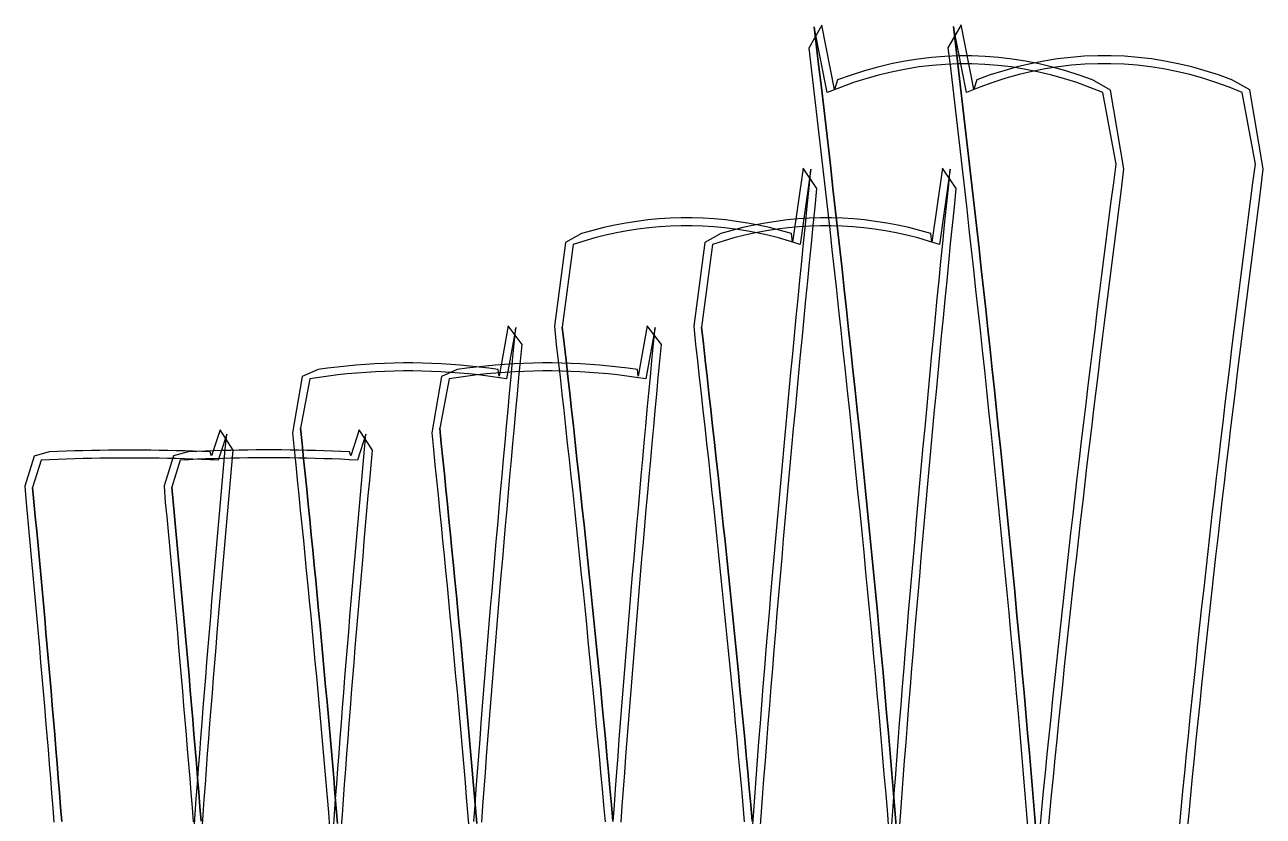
# Model space of a CAD drawing. Header units: millimetres. Extents: x -38 to 1528, y 40 to 2246.
# Drawn here: x -38 to 1528, y 1246 to 2246 of the extents above; entities that cross this region are included whole.
import ezdxf

# ---------------------------------------------------------------- set-up
doc = ezdxf.new("R2010")
doc.units = ezdxf.units.MM
for name, color, linetype in [('1_BOUNDARY', 7, 'Continuous'), ('2_SEW', 3, 'Continuous'), ('3_SEAM_EDGE', 5, 'Continuous')]:
    doc.layers.add(name, color=color, linetype=linetype)

msp = doc.modelspace()

# ---------------------------------------------------------------- linework, layer by layer
at = {"layer": '1_BOUNDARY'}
for points in [[(1255.733, 1225.912), (1257.943, 1249.125), (1260.187, 1272.339), (1262.463, 1295.554), (1264.77, 1318.768), (1267.109, 1341.983), (1269.478, 1365.199), (1271.875, 1388.415), (1274.302, 1411.631), (1276.756, 1434.846), (1279.237, 1458.063), (1281.744, 1481.28), (1284.277, 1504.497), (1286.835, 1527.714), (1289.419, 1550.932), (1292.026, 1574.15), (1294.658, 1597.368), (1297.313, 1620.585), (1299.991, 1643.804), (1302.691, 1667.022), (1305.413, 1690.241), (1308.157, 1713.46), (1310.922, 1736.679), (1313.709, 1759.898), (1316.517, 1783.117), (1319.345, 1806.336), (1322.192, 1829.556), (1325.06, 1852.775), (1327.947, 1875.995), (1330.854, 1899.215), (1333.779, 1922.435), (1336.724, 1945.655), (1339.686, 1968.876), (1342.667, 1992.095), (1345.666, 2015.316), (1348.682, 2038.536), (1351.74, 2064.172), (1334.738, 2163.625), (1312.154, 2176.544), (1295.23, 2182.603), (1278.295, 2187.993), (1261.348, 2192.714), (1244.391, 2196.761), (1227.423, 2200.136), (1210.449, 2202.837), (1193.469, 2204.864), (1176.483, 2206.215), (1159.495, 2206.891), (1142.505, 2206.891), (1125.517, 2206.215), (1108.531, 2204.864), (1091.551, 2202.837), (1074.577, 2200.136), (1057.609, 2196.761), (1040.652, 2192.714), (1023.705, 2187.993), (1006.77, 2182.603), (989.846, 2176.544), (985.962, 2164.572), (969.931, 2245.895), (953.304, 2216.909), (956.32, 2191.403), (959.319, 2165.896), (962.3, 2140.39), (965.262, 2114.884), (968.208, 2089.378), (971.133, 2063.871), (974.04, 2038.365), (976.927, 2012.86), (979.795, 1987.355), (982.642, 1961.848), (985.47, 1936.343), (988.279, 1910.838), (991.066, 1885.333), (993.831, 1859.827), (996.575, 1834.322), (999.298, 1808.818), (1001.998, 1783.313), (1004.676, 1757.808), (1007.331, 1732.304), (1009.963, 1706.8), (1012.57, 1681.297), (1015.154, 1655.792), (1017.712, 1630.289), (1020.246, 1604.785), (1022.753, 1579.283), (1025.234, 1553.78), (1027.688, 1528.276), (1030.115, 1502.774), (1032.513, 1477.272), (1034.882, 1451.771), (1037.221, 1426.269), (1039.529, 1400.768), (1041.805, 1375.267), (1044.049, 1349.767), (1046.26, 1324.266), (1048.436, 1298.767), (1050.574, 1273.268), (1052.677, 1247.77), (1054.74, 1222.271)], [(1431.733, 1225.912), (1433.943, 1249.125), (1436.187, 1272.339), (1438.463, 1295.554), (1440.77, 1318.768), (1443.109, 1341.983), (1445.478, 1365.199), (1447.875, 1388.415), (1450.302, 1411.631), (1452.756, 1434.846), (1455.237, 1458.063), (1457.744, 1481.28), (1460.277, 1504.497), (1462.835, 1527.714), (1465.419, 1550.932), (1468.026, 1574.15), (1470.658, 1597.368), (1473.313, 1620.585), (1475.991, 1643.804), (1478.691, 1667.022), (1481.413, 1690.241), (1484.157, 1713.46), (1486.922, 1736.679), (1489.709, 1759.898), (1492.517, 1783.117), (1495.345, 1806.336), (1498.192, 1829.556), (1501.06, 1852.775), (1503.947, 1875.995), (1506.854, 1899.215), (1509.779, 1922.435), (1512.724, 1945.655), (1515.686, 1968.876), (1518.667, 1992.095), (1521.666, 2015.316), (1524.682, 2038.536), (1527.74, 2064.169), (1510.74, 2163.849), (1488.154, 2176.774), (1471.23, 2182.833), (1454.295, 2188.223), (1437.348, 2192.944), (1420.391, 2196.991), (1403.423, 2200.366), (1386.449, 2203.067), (1369.469, 2205.094), (1352.483, 2206.445), (1335.495, 2207.121), (1318.505, 2207.121), (1301.517, 2206.445), (1284.531, 2205.094), (1267.551, 2203.067), (1250.577, 2200.366), (1233.609, 2196.991), (1216.652, 2192.944), (1199.705, 2188.223), (1182.77, 2182.833), (1165.846, 2176.774), (1161.967, 2164.792), (1145.933, 2246.346), (1129.304, 2217.363), (1132.32, 2191.851), (1135.319, 2166.339), (1138.3, 2140.827), (1141.262, 2115.315), (1144.208, 2089.803), (1147.133, 2064.291), (1150.04, 2038.779), (1152.927, 2013.267), (1155.795, 1987.756), (1158.642, 1962.245), (1161.47, 1936.733), (1164.279, 1911.222), (1167.066, 1885.711), (1169.831, 1860.2), (1172.575, 1834.69), (1175.298, 1809.179), (1177.998, 1783.669), (1180.676, 1758.158), (1183.331, 1732.648), (1185.963, 1707.138), (1188.57, 1681.629), (1191.154, 1656.119), (1193.712, 1630.609), (1196.246, 1605.1), (1198.753, 1579.591), (1201.234, 1554.082), (1203.688, 1528.574), (1206.115, 1503.065), (1208.513, 1477.558), (1210.882, 1452.05), (1213.221, 1426.543), (1215.529, 1401.036), (1217.805, 1375.529), (1220.049, 1350.023), (1222.26, 1324.517), (1224.436, 1299.012), (1226.574, 1273.507), (1228.677, 1248.003), (1230.74, 1222.498)], [(891.633, 1222.292), (893.318, 1245.628), (895.031, 1268.964), (896.772, 1292.301), (898.54, 1315.638), (900.335, 1338.975), (902.155, 1362.313), (904, 1385.651), (905.869, 1408.989), (907.761, 1432.328), (909.676, 1455.666), (911.613, 1479.005), (913.573, 1502.345), (915.553, 1525.684), (917.554, 1549.023), (919.575, 1572.364), (921.617, 1595.704), (923.677, 1619.044), (925.757, 1642.384), (927.855, 1665.725), (929.972, 1689.066), (932.107, 1712.406), (934.259, 1735.747), (936.43, 1759.089), (938.616, 1782.43), (940.82, 1805.77), (943.041, 1829.112), (945.278, 1852.454), (947.53, 1875.795), (949.799, 1899.137), (952.083, 1922.479), (954.383, 1945.82), (956.698, 1969.163), (959.027, 1992.505), (961.373, 2015.847), (963.731, 2039.19), (946.278, 2065.103), (932.916, 1971.45), (931.683, 1982.438), (917.737, 1986.379), (903.785, 1989.883), (889.828, 1992.95), (875.864, 1995.581), (861.895, 1997.774), (847.922, 1999.528), (833.947, 2000.844), (819.97, 2001.723), (805.99, 2002.162), (792.01, 2002.162), (778.03, 2001.723), (764.053, 2000.844), (750.078, 1999.528), (736.105, 1997.774), (722.136, 1995.581), (708.172, 1992.95), (694.215, 1989.883), (680.263, 1986.379), (666.317, 1982.438), (645.811, 1971.003), (631.884, 1865.042), (634.282, 1842.191), (636.64, 1821.372), (638.985, 1800.555), (641.315, 1779.739), (643.629, 1758.921), (645.929, 1738.104), (648.213, 1717.287), (650.481, 1696.471), (652.734, 1675.654), (654.971, 1654.836), (657.191, 1634.02), (659.395, 1613.204), (661.581, 1592.388), (663.751, 1571.571), (665.904, 1550.756), (668.039, 1529.94), (670.155, 1509.124), (672.253, 1488.308), (674.333, 1467.493), (676.393, 1446.679), (678.434, 1425.863), (680.455, 1405.048), (682.456, 1384.234), (684.436, 1363.42), (686.396, 1342.605), (688.333, 1321.792), (690.248, 1300.978), (692.14, 1280.165), (694.009, 1259.352), (695.853, 1238.539)], [(1067.633, 1222.292), (1069.318, 1245.628), (1071.031, 1268.964), (1072.772, 1292.301), (1074.54, 1315.638), (1076.335, 1338.975), (1078.155, 1362.313), (1080, 1385.651), (1081.869, 1408.989), (1083.761, 1432.328), (1085.676, 1455.666), (1087.613, 1479.005), (1089.573, 1502.345), (1091.553, 1525.684), (1093.554, 1549.023), (1095.575, 1572.364), (1097.617, 1595.704), (1099.677, 1619.044), (1101.757, 1642.384), (1103.855, 1665.725), (1105.972, 1689.066), (1108.107, 1712.406), (1110.259, 1735.747), (1112.43, 1759.089), (1114.616, 1782.43), (1116.82, 1805.77), (1119.041, 1829.112), (1121.278, 1852.454), (1123.53, 1875.795), (1125.799, 1899.137), (1128.083, 1922.479), (1130.383, 1945.82), (1132.698, 1969.163), (1135.027, 1992.505), (1137.373, 2015.847), (1139.731, 2039.19), (1122.278, 2065.103), (1108.916, 1971.45), (1107.683, 1982.438), (1093.737, 1986.379), (1079.785, 1989.883), (1065.828, 1992.95), (1051.864, 1995.581), (1037.895, 1997.774), (1023.922, 1999.528), (1009.947, 2000.844), (995.97, 2001.723), (981.99, 2002.162), (968.01, 2002.162), (954.03, 2001.723), (940.053, 2000.844), (926.078, 1999.528), (912.105, 1997.774), (898.136, 1995.581), (884.172, 1992.95), (870.215, 1989.883), (856.263, 1986.379), (842.317, 1982.438), (821.811, 1971.003), (807.884, 1865.042), (810.282, 1842.191), (812.64, 1821.372), (814.985, 1800.555), (817.315, 1779.739), (819.629, 1758.921), (821.929, 1738.104), (824.213, 1717.287), (826.481, 1696.471), (828.734, 1675.654), (830.971, 1654.836), (833.191, 1634.02), (835.395, 1613.204), (837.581, 1592.388), (839.751, 1571.571), (841.904, 1550.756), (844.039, 1529.94), (846.155, 1509.124), (848.253, 1488.308), (850.333, 1467.493), (852.393, 1446.679), (854.434, 1425.863), (856.455, 1405.048), (858.456, 1384.234), (860.436, 1363.42), (862.396, 1342.605), (864.333, 1321.792), (866.248, 1300.978), (868.14, 1280.165), (870.009, 1259.352), (871.853, 1238.539)], [(540.095, 1237.988), (541.602, 1258.809), (543.129, 1279.631), (544.679, 1300.453), (546.248, 1321.275), (547.839, 1342.098), (549.449, 1362.92), (551.078, 1383.744), (552.725, 1404.567), (554.392, 1425.39), (556.076, 1446.214), (557.777, 1467.038), (559.496, 1487.862), (561.231, 1508.686), (562.983, 1529.51), (564.75, 1550.335), (566.533, 1571.159), (568.332, 1591.984), (570.146, 1612.809), (571.974, 1633.634), (573.818, 1654.459), (575.676, 1675.284), (577.549, 1696.109), (579.435, 1716.935), (581.334, 1737.76), (583.248, 1758.586), (585.174, 1779.412), (587.115, 1800.237), (589.067, 1821.063), (591.033, 1841.889), (573.295, 1865.833), (561.858, 1801.986), (560.863, 1810.226), (548.88, 1811.911), (536.897, 1813.408), (524.912, 1814.719), (512.927, 1815.842), (500.941, 1816.778), (488.955, 1817.527), (476.969, 1818.089), (464.981, 1818.464), (452.994, 1818.651), (441.006, 1818.651), (429.019, 1818.464), (417.031, 1818.089), (405.045, 1817.527), (393.059, 1816.778), (381.073, 1815.842), (369.088, 1814.719), (357.103, 1813.408), (345.12, 1811.911), (333.137, 1810.226), (313.286, 1801.644), (301.005, 1730.35), (302.975, 1709.086), (304.941, 1689.962), (306.893, 1670.838), (308.834, 1651.714), (310.76, 1632.591), (312.673, 1613.467), (314.573, 1594.344), (316.459, 1575.22), (318.331, 1556.097), (320.19, 1536.974), (322.033, 1517.851), (323.861, 1498.729), (325.675, 1479.606), (327.474, 1460.484), (329.257, 1441.361), (331.024, 1422.239), (332.775, 1403.116), (334.511, 1383.995), (336.229, 1364.872), (337.93, 1345.751), (339.614, 1326.629), (341.28, 1307.509), (342.927, 1288.388), (344.557, 1269.267), (346.167, 1250.147), (347.757, 1231.027)], [(716.095, 1237.988), (717.602, 1258.809), (719.129, 1279.631), (720.679, 1300.453), (722.248, 1321.275), (723.839, 1342.098), (725.449, 1362.92), (727.078, 1383.744), (728.725, 1404.567), (730.392, 1425.39), (732.076, 1446.214), (733.777, 1467.038), (735.496, 1487.862), (737.231, 1508.686), (738.983, 1529.51), (740.75, 1550.335), (742.533, 1571.159), (744.332, 1591.984), (746.146, 1612.809), (747.974, 1633.634), (749.818, 1654.459), (751.676, 1675.284), (753.549, 1696.109), (755.435, 1716.935), (757.334, 1737.76), (759.248, 1758.586), (761.174, 1779.412), (763.115, 1800.237), (765.067, 1821.063), (767.033, 1841.889), (749.295, 1865.833), (737.858, 1801.986), (736.863, 1810.226), (724.88, 1811.911), (712.897, 1813.408), (700.912, 1814.719), (688.927, 1815.842), (676.941, 1816.778), (664.955, 1817.527), (652.969, 1818.089), (640.981, 1818.464), (628.994, 1818.651), (617.006, 1818.651), (605.019, 1818.464), (593.031, 1818.089), (581.045, 1817.527), (569.059, 1816.778), (557.073, 1815.842), (545.088, 1814.719), (533.103, 1813.408), (521.12, 1811.911), (509.137, 1810.226), (489.286, 1801.644), (477.005, 1730.35), (478.975, 1709.086), (480.941, 1689.962), (482.893, 1670.838), (484.834, 1651.714), (486.76, 1632.591), (488.673, 1613.467), (490.573, 1594.344), (492.459, 1575.22), (494.331, 1556.097), (496.19, 1536.974), (498.033, 1517.851), (499.861, 1498.729), (501.675, 1479.606), (503.474, 1460.484), (505.257, 1441.361), (507.024, 1422.239), (508.775, 1403.116), (510.511, 1383.995), (512.229, 1364.872), (513.93, 1345.751), (515.614, 1326.629), (517.28, 1307.509), (518.927, 1288.388), (520.557, 1269.267), (522.167, 1250.147), (523.757, 1231.027)], [(186.484, 1228.195), (187.873, 1247.409), (189.279, 1266.624), (190.703, 1285.84), (192.146, 1305.055), (193.604, 1324.272), (195.079, 1343.488), (196.572, 1362.705), (198.08, 1381.921), (199.603, 1401.138), (201.142, 1420.355), (202.695, 1439.571), (204.264, 1458.789), (205.846, 1478.007), (207.442, 1497.224), (209.053, 1516.441), (210.677, 1535.659), (212.315, 1554.878), (213.965, 1574.095), (215.628, 1593.314), (217.304, 1612.532), (218.992, 1631.75), (220.693, 1650.968), (222.406, 1670.187), (224.131, 1689.406), (225.867, 1708.624), (209.236, 1734.146), (198.622, 1701.078), (196.795, 1706.122), (186.08, 1706.599), (175.365, 1707.024), (164.649, 1707.395), (153.934, 1707.713), (143.219, 1707.979), (132.503, 1708.19), (121.789, 1708.35), (111.073, 1708.456), (100.358, 1708.509), (89.642, 1708.509), (78.927, 1708.456), (68.211, 1708.35), (57.497, 1708.19), (46.781, 1707.979), (36.066, 1707.713), (25.351, 1707.395), (14.635, 1707.024), (3.92, 1706.599), (-6.795, 1706.122), (-25.519, 1700.827), (-37.517, 1662.965), (-35.863, 1641.98), (-34.127, 1623.616), (-32.402, 1605.251), (-30.689, 1586.888), (-28.989, 1568.523), (-27.3, 1550.159), (-25.625, 1531.795), (-23.962, 1513.43), (-22.311, 1495.066), (-20.674, 1476.703), (-19.049, 1458.34), (-17.439, 1439.976), (-15.843, 1421.613), (-14.26, 1403.249), (-12.692, 1384.886), (-11.139, 1366.524), (-9.6, 1348.161), (-8.077, 1329.798), (-6.569, 1311.436), (-5.077, 1293.074), (-3.601, 1274.712), (-2.143, 1256.351), (-0.701, 1237.989)], [(362.484, 1228.195), (363.873, 1247.409), (365.279, 1266.624), (366.703, 1285.84), (368.146, 1305.055), (369.604, 1324.272), (371.079, 1343.488), (372.572, 1362.705), (374.08, 1381.921), (375.603, 1401.138), (377.142, 1420.355), (378.695, 1439.571), (380.264, 1458.789), (381.846, 1478.007), (383.442, 1497.224), (385.053, 1516.441), (386.677, 1535.659), (388.315, 1554.878), (389.965, 1574.095), (391.628, 1593.314), (393.304, 1612.532), (394.992, 1631.75), (396.693, 1650.968), (398.406, 1670.187), (400.131, 1689.406), (401.867, 1708.624), (385.277, 1734.209), (374.64, 1701.335), (372.795, 1706.352), (362.08, 1706.829), (351.365, 1707.254), (340.649, 1707.625), (329.934, 1707.943), (319.219, 1708.209), (308.503, 1708.42), (297.789, 1708.58), (287.073, 1708.686), (276.358, 1708.739), (265.642, 1708.739), (254.927, 1708.686), (244.211, 1708.58), (233.497, 1708.42), (222.781, 1708.209), (212.066, 1707.943), (201.351, 1707.625), (190.635, 1707.254), (179.92, 1706.829), (169.205, 1706.352), (150.496, 1701.082), (138.484, 1663.432), (140.137, 1642.435), (141.873, 1624.065), (143.597, 1605.694), (145.311, 1587.324), (147.011, 1568.955), (148.7, 1550.584), (150.375, 1532.214), (152.038, 1513.845), (153.689, 1495.475), (155.326, 1477.105), (156.951, 1458.736), (158.561, 1440.366), (160.157, 1421.997), (161.74, 1403.629), (163.308, 1385.259), (164.861, 1366.89), (166.4, 1348.522), (167.923, 1330.154), (169.431, 1311.785), (170.923, 1293.418), (172.399, 1275.05), (173.857, 1256.683), (175.299, 1238.315)]]:
    msp.add_lwpolyline(points, dxfattribs=at)
at = {"layer": '2_SEW'}
for points in [[(1245.777, 1230.5953), (1247.989, 1253.9093), (1250.234, 1277.2244), (1252.511, 1300.5394), (1254.82, 1323.8544), (1257.16, 1347.1694), (1259.53, 1370.4846), (1261.929, 1393.7996), (1264.357, 1417.1147), (1266.812, 1440.4287), (1269.294, 1463.7437), (1271.802, 1487.0587), (1274.337, 1510.3737), (1276.896, 1533.6887), (1279.481, 1557.0037), (1282.089, 1580.3188), (1284.722, 1603.6339), (1287.378, 1626.9479), (1290.057, 1650.2629), (1292.758, 1673.5779), (1295.482, 1696.893), (1298.227, 1720.208), (1300.993, 1743.5231), (1303.781, 1766.8381), (1306.59, 1790.1531), (1309.419, 1813.4671), (1312.267, 1836.7821), (1315.136, 1860.0972), (1318.024, 1883.4122), (1320.932, 1906.7273), (1323.858, 1930.0423), (1326.804, 1953.3573), (1329.767, 1976.6723), (1332.749, 1999.9863), (1335.749, 2023.3014), (1338.766, 2046.6164), (1341.802, 2069.9315), (1325.21, 2160.589), (1308.619, 2167.19), (1292.027, 2173.13), (1275.436, 2178.411), (1258.844, 2183.032), (1242.253, 2186.992), (1225.661, 2190.293), (1209.07, 2192.933), (1192.479, 2194.913), (1175.887, 2196.233), (1159.296, 2196.893), (1142.704, 2196.893), (1126.113, 2196.233), (1109.521, 2194.913), (1092.93, 2192.933), (1076.339, 2190.293), (1059.747, 2186.992), (1043.156, 2183.032), (1026.564, 2178.411), (1009.973, 2173.13), (993.381, 2167.19), (976.79, 2160.589), (960.198, 2243.6), (963.234, 2218.087), (966.251, 2192.574), (969.251, 2167.06), (972.233, 2141.547), (975.196, 2116.034), (978.142, 2090.521), (981.068, 2065.007), (983.976, 2039.494), (986.864, 2013.981), (989.733, 1988.468), (992.581, 1962.954), (995.41, 1937.441), (998.219, 1911.928), (1001.007, 1886.415), (1003.773, 1860.901), (1006.518, 1835.388), (1009.242, 1809.875), (1011.943, 1784.362), (1014.622, 1758.848), (1017.278, 1733.335), (1019.911, 1707.822), (1022.519, 1682.309), (1025.104, 1656.795), (1027.663, 1631.282), (1030.198, 1605.769), (1032.706, 1580.256), (1035.188, 1554.743), (1037.643, 1529.229), (1040.071, 1503.716), (1042.47, 1478.203), (1044.84, 1452.69), (1047.18, 1427.176), (1049.489, 1401.663), (1051.766, 1376.15), (1054.011, 1350.637), (1056.223, 1325.123), (1058.4, 1299.61), (1060.54, 1274.097), (1062.644, 1248.584), (1064.708, 1223.07)], [(1421.777, 1230.5953), (1423.989, 1253.9093), (1426.234, 1277.2244), (1428.511, 1300.5394), (1430.82, 1323.8544), (1433.16, 1347.1694), (1435.53, 1370.4846), (1437.929, 1393.7996), (1440.357, 1417.1147), (1442.812, 1440.4287), (1445.294, 1463.7437), (1447.802, 1487.0587), (1450.337, 1510.3737), (1452.896, 1533.6887), (1455.481, 1557.0037), (1458.089, 1580.3188), (1460.722, 1603.6339), (1463.378, 1626.9479), (1466.057, 1650.2629), (1468.758, 1673.5779), (1471.482, 1696.893), (1474.227, 1720.208), (1476.993, 1743.5231), (1479.781, 1766.8381), (1482.59, 1790.1531), (1485.419, 1813.4671), (1488.267, 1836.7821), (1491.136, 1860.0972), (1494.024, 1883.4122), (1496.932, 1906.7273), (1499.858, 1930.0423), (1502.804, 1953.3573), (1505.767, 1976.6723), (1508.749, 1999.9863), (1511.749, 2023.3014), (1514.766, 2046.6164), (1517.802, 2069.9315), (1501.21, 2160.819), (1484.619, 2167.42), (1468.027, 2173.36), (1451.436, 2178.641), (1434.844, 2183.262), (1418.253, 2187.222), (1401.661, 2190.523), (1385.07, 2193.163), (1368.479, 2195.143), (1351.887, 2196.463), (1335.296, 2197.123), (1318.704, 2197.123), (1302.113, 2196.463), (1285.521, 2195.143), (1268.93, 2193.163), (1252.339, 2190.523), (1235.747, 2187.222), (1219.156, 2183.262), (1202.564, 2178.641), (1185.973, 2173.36), (1169.381, 2167.42), (1152.79, 2160.819), (1136.198, 2244.0618), (1139.234, 2218.5428), (1142.251, 2193.0238), (1145.251, 2167.5047), (1148.233, 2141.9857), (1151.196, 2116.4667), (1154.142, 2090.9477), (1157.068, 2065.4286), (1159.976, 2039.9086), (1162.864, 2014.3896), (1165.733, 1988.8706), (1168.581, 1963.3515), (1171.41, 1937.8325), (1174.219, 1912.3135), (1177.007, 1886.7945), (1179.773, 1861.2755), (1182.518, 1835.7564), (1185.242, 1810.2374), (1187.943, 1784.7184), (1190.622, 1759.1994), (1193.278, 1733.6803), (1195.911, 1708.1613), (1198.519, 1682.6423), (1201.104, 1657.1233), (1203.663, 1631.6033), (1206.198, 1606.0842), (1208.706, 1580.5652), (1211.188, 1555.0462), (1213.643, 1529.5272), (1216.071, 1504.0081), (1218.47, 1478.4891), (1220.84, 1452.9701), (1223.18, 1427.4511), (1225.489, 1401.932), (1227.766, 1376.413), (1230.011, 1350.894), (1232.223, 1325.375), (1234.4, 1299.856), (1236.54, 1274.3369), (1238.644, 1248.8179), (1240.708, 1223.2979)], [(881.658, 1223.006), (883.344, 1246.354), (885.058, 1269.702), (886.8, 1293.051), (888.569, 1316.399), (890.365, 1339.747), (892.186, 1363.096), (894.031, 1386.444), (895.901, 1409.792), (897.794, 1433.141), (899.71, 1456.489), (901.648, 1479.837), (903.608, 1503.186), (905.589, 1526.534), (907.591, 1549.882), (909.613, 1573.231), (911.655, 1596.579), (913.716, 1619.928), (915.797, 1643.276), (917.896, 1666.624), (920.013, 1689.973), (922.149, 1713.321), (924.302, 1736.669), (926.473, 1760.018), (928.66, 1783.366), (930.865, 1806.714), (933.086, 1830.063), (935.324, 1853.411), (937.577, 1876.759), (939.846, 1900.108), (942.131, 1923.456), (944.432, 1946.804), (946.747, 1970.153), (949.077, 1993.501), (951.423, 2016.849), (953.782, 2040.198), (956.156, 2063.546), (942.491, 1968.565), (928.825, 1972.855), (915.159, 1976.717), (901.493, 1980.149), (887.828, 1983.152), (874.162, 1985.727), (860.496, 1987.872), (846.83, 1989.588), (833.164, 1990.875), (819.499, 1991.734), (805.833, 1992.163), (792.167, 1992.163), (778.501, 1991.734), (764.836, 1990.875), (751.17, 1989.588), (737.504, 1987.872), (723.838, 1985.727), (710.172, 1983.152), (696.507, 1980.149), (682.841, 1976.717), (669.175, 1972.855), (655.509, 1968.565), (641.844, 1863.92), (644.218, 1843.0988), (646.577, 1822.2766), (648.923, 1801.4554), (651.253, 1780.6343), (653.568, 1759.8131), (655.869, 1738.9909), (658.154, 1718.1698), (660.423, 1697.3486), (662.676, 1676.5275), (664.914, 1655.7053), (667.135, 1634.8841), (669.34, 1614.0629), (671.527, 1593.2418), (673.698, 1572.4197), (675.851, 1551.5985), (677.987, 1530.7773), (680.104, 1509.9551), (682.203, 1489.134), (684.284, 1468.3128), (686.345, 1447.4916), (688.387, 1426.6695), (690.409, 1405.8484), (692.411, 1385.0272), (694.392, 1364.206), (696.352, 1343.3838), (698.29, 1322.5626), (700.206, 1301.7415), (702.099, 1280.9204), (703.969, 1260.0982), (705.814, 1239.277)], [(1057.658, 1223.006), (1059.344, 1246.354), (1061.058, 1269.702), (1062.8, 1293.051), (1064.569, 1316.399), (1066.365, 1339.747), (1068.186, 1363.096), (1070.031, 1386.444), (1071.901, 1409.792), (1073.794, 1433.141), (1075.71, 1456.489), (1077.648, 1479.837), (1079.608, 1503.186), (1081.589, 1526.534), (1083.591, 1549.882), (1085.613, 1573.231), (1087.655, 1596.579), (1089.716, 1619.928), (1091.797, 1643.276), (1093.896, 1666.624), (1096.013, 1689.973), (1098.149, 1713.321), (1100.302, 1736.669), (1102.473, 1760.018), (1104.66, 1783.366), (1106.865, 1806.714), (1109.086, 1830.063), (1111.324, 1853.411), (1113.577, 1876.759), (1115.846, 1900.108), (1118.131, 1923.456), (1120.432, 1946.804), (1122.747, 1970.153), (1125.077, 1993.501), (1127.423, 2016.849), (1129.782, 2040.198), (1132.156, 2063.546), (1118.491, 1968.565), (1104.825, 1972.855), (1091.159, 1976.717), (1077.493, 1980.149), (1063.828, 1983.152), (1050.162, 1985.727), (1036.496, 1987.872), (1022.83, 1989.588), (1009.164, 1990.875), (995.499, 1991.734), (981.833, 1992.163), (968.167, 1992.163), (954.501, 1991.734), (940.836, 1990.875), (927.17, 1989.588), (913.504, 1987.872), (899.838, 1985.727), (886.172, 1983.152), (872.507, 1980.149), (858.841, 1976.717), (845.175, 1972.855), (831.509, 1968.565), (817.844, 1863.92), (820.218, 1843.0988), (822.577, 1822.2766), (824.923, 1801.4554), (827.253, 1780.6343), (829.568, 1759.8131), (831.869, 1738.9909), (834.154, 1718.1698), (836.423, 1697.3486), (838.676, 1676.5275), (840.914, 1655.7053), (843.135, 1634.8841), (845.34, 1614.0629), (847.527, 1593.2418), (849.698, 1572.4197), (851.851, 1551.5985), (853.987, 1530.7773), (856.104, 1509.9551), (858.203, 1489.134), (860.284, 1468.3128), (862.345, 1447.4916), (864.387, 1426.6695), (866.409, 1405.8484), (868.411, 1385.0272), (870.392, 1364.206), (872.352, 1343.3838), (874.29, 1322.5626), (876.206, 1301.7415), (878.099, 1280.9204), (879.969, 1260.0982), (881.814, 1239.277)], [(530.121, 1238.704), (531.628, 1259.536), (533.156, 1280.368), (534.707, 1301.2), (536.277, 1322.032), (537.868, 1342.864), (539.479, 1363.696), (541.109, 1384.528), (542.757, 1405.36), (544.424, 1426.192), (546.109, 1447.024), (547.811, 1467.856), (549.53, 1488.688), (551.266, 1509.52), (553.018, 1530.352), (554.786, 1551.184), (556.57, 1572.016), (558.369, 1592.848), (560.184, 1613.68), (562.013, 1634.512), (563.857, 1655.344), (565.716, 1676.176), (567.589, 1697.008), (569.476, 1717.84), (571.376, 1738.672), (573.29, 1759.504), (575.217, 1780.336), (577.158, 1801.168), (579.111, 1822), (581.078, 1842.832), (583.057, 1863.664), (571.226, 1798.486), (559.395, 1800.334), (547.564, 1801.998), (535.733, 1803.476), (523.902, 1804.77), (512.071, 1805.879), (500.24, 1806.803), (488.409, 1807.542), (476.578, 1808.097), (464.747, 1808.467), (452.916, 1808.651), (441.084, 1808.651), (429.253, 1808.467), (417.422, 1808.097), (405.591, 1807.542), (393.76, 1806.803), (381.929, 1805.879), (370.098, 1804.77), (358.267, 1803.476), (346.436, 1801.998), (334.605, 1800.334), (322.774, 1798.486), (310.943, 1736.0805), (312.922, 1716.864), (314.889, 1697.6464), (316.842, 1678.4298), (318.783, 1659.2122), (320.71, 1639.9957), (322.624, 1620.7781), (324.524, 1601.5616), (326.411, 1582.344), (328.284, 1563.1275), (330.143, 1543.9098), (331.987, 1524.6933), (333.816, 1505.4767), (335.631, 1486.2592), (337.43, 1467.0426), (339.214, 1447.8251), (340.982, 1428.6085), (342.734, 1409.391), (344.47, 1390.1744), (346.189, 1370.9569), (347.891, 1351.7403), (349.576, 1332.5228), (351.243, 1313.3062), (352.891, 1294.0896), (354.521, 1274.872), (356.132, 1255.6554), (357.723, 1236.4378)], [(706.121, 1238.704), (707.628, 1259.536), (709.156, 1280.368), (710.707, 1301.2), (712.277, 1322.032), (713.868, 1342.864), (715.479, 1363.696), (717.109, 1384.528), (718.757, 1405.36), (720.424, 1426.192), (722.109, 1447.024), (723.811, 1467.856), (725.53, 1488.688), (727.266, 1509.52), (729.018, 1530.352), (730.786, 1551.184), (732.57, 1572.016), (734.369, 1592.848), (736.184, 1613.68), (738.013, 1634.512), (739.857, 1655.344), (741.716, 1676.176), (743.589, 1697.008), (745.476, 1717.84), (747.376, 1738.672), (749.29, 1759.504), (751.217, 1780.336), (753.158, 1801.168), (755.111, 1822), (757.078, 1842.832), (759.057, 1863.664), (747.226, 1798.486), (735.395, 1800.334), (723.564, 1801.998), (711.733, 1803.476), (699.902, 1804.77), (688.071, 1805.879), (676.24, 1806.803), (664.409, 1807.542), (652.578, 1808.097), (640.747, 1808.467), (628.916, 1808.651), (617.084, 1808.651), (605.253, 1808.467), (593.422, 1808.097), (581.591, 1807.542), (569.76, 1806.803), (557.929, 1805.879), (546.098, 1804.77), (534.267, 1803.476), (522.436, 1801.998), (510.605, 1800.334), (498.774, 1798.486), (486.943, 1736.0805), (488.922, 1716.864), (490.889, 1697.6464), (492.842, 1678.4298), (494.783, 1659.2122), (496.71, 1639.9957), (498.624, 1620.7781), (500.524, 1601.5616), (502.411, 1582.344), (504.284, 1563.1275), (506.143, 1543.9098), (507.987, 1524.6933), (509.816, 1505.4767), (511.631, 1486.2592), (513.43, 1467.0426), (515.214, 1447.8251), (516.982, 1428.6085), (518.734, 1409.391), (520.47, 1390.1744), (522.189, 1370.9569), (523.891, 1351.7403), (525.576, 1332.5228), (527.243, 1313.3062), (528.891, 1294.0896), (530.521, 1274.872), (532.132, 1255.6554), (533.723, 1236.4378)], [(176.51, 1228.91), (177.899, 1248.134), (179.306, 1267.359), (180.731, 1286.584), (182.174, 1305.808), (183.633, 1325.033), (185.109, 1344.258), (186.602, 1363.483), (188.111, 1382.707), (189.635, 1401.932), (191.174, 1421.157), (192.728, 1440.381), (194.297, 1459.606), (195.88, 1478.831), (197.477, 1498.055), (199.088, 1517.28), (200.713, 1536.505), (202.351, 1555.73), (204.002, 1574.954), (205.666, 1594.179), (207.342, 1613.404), (209.031, 1632.628), (210.732, 1651.853), (212.446, 1671.078), (214.171, 1690.303), (215.908, 1709.527), (217.657, 1728.752), (206.991, 1695.605), (196.325, 1696.133), (185.659, 1696.608), (174.994, 1697.031), (164.328, 1697.4), (153.662, 1697.717), (142.996, 1697.981), (132.33, 1698.192), (121.665, 1698.351), (110.999, 1698.456), (100.333, 1698.509), (89.667, 1698.509), (79.001, 1698.456), (68.335, 1698.351), (57.67, 1698.192), (47.004, 1697.981), (36.338, 1697.717), (25.672, 1697.4), (15.006, 1697.031), (4.341, 1696.608), (-6.325, 1696.133), (-16.991, 1695.605), (-27.657, 1661.296), (-25.908, 1642.925), (-24.171, 1624.554), (-22.446, 1606.183), (-20.732, 1587.813), (-19.031, 1569.442), (-17.342, 1551.071), (-15.666, 1532.7), (-14.002, 1514.329), (-12.351, 1495.958), (-10.713, 1477.588), (-9.088, 1459.217), (-7.477, 1440.846), (-5.88, 1422.475), (-4.297, 1404.104), (-2.728, 1385.733), (-1.174, 1367.363), (0.365, 1348.992), (1.889, 1330.621), (3.398, 1312.25), (4.891, 1293.879), (6.367, 1275.508), (7.826, 1257.138), (9.269, 1238.767)], [(352.51, 1228.91), (353.899, 1248.134), (355.306, 1267.359), (356.731, 1286.584), (358.174, 1305.808), (359.633, 1325.033), (361.109, 1344.258), (362.602, 1363.483), (364.111, 1382.707), (365.635, 1401.932), (367.174, 1421.157), (368.728, 1440.381), (370.297, 1459.606), (371.88, 1478.831), (373.477, 1498.055), (375.088, 1517.28), (376.713, 1536.505), (378.351, 1555.73), (380.002, 1574.954), (381.666, 1594.179), (383.342, 1613.404), (385.031, 1632.628), (386.732, 1651.853), (388.446, 1671.078), (390.171, 1690.303), (391.908, 1709.527), (393.657, 1728.752), (382.991, 1695.835), (372.325, 1696.363), (361.659, 1696.838), (350.994, 1697.261), (340.328, 1697.63), (329.662, 1697.947), (318.996, 1698.211), (308.33, 1698.422), (297.665, 1698.581), (286.999, 1698.686), (276.333, 1698.739), (265.667, 1698.739), (255.001, 1698.686), (244.335, 1698.581), (233.67, 1698.422), (223.004, 1698.211), (212.338, 1697.947), (201.672, 1697.63), (191.006, 1697.261), (180.341, 1696.838), (169.675, 1696.363), (159.009, 1695.835), (148.343, 1661.7574), (150.092, 1643.3804), (151.829, 1625.0044), (153.554, 1606.6273), (155.268, 1588.2503), (156.969, 1569.8743), (158.658, 1551.4973), (160.334, 1533.1203), (161.998, 1514.7443), (163.649, 1496.3672), (165.287, 1477.9902), (166.912, 1459.6142), (168.523, 1441.2372), (170.12, 1422.8602), (171.703, 1404.4842), (173.272, 1386.1071), (174.826, 1367.7301), (176.365, 1349.3541), (177.889, 1330.9771), (179.398, 1312.6001), (180.891, 1294.224), (182.367, 1275.847), (183.826, 1257.471), (185.269, 1239.094)]]:
    msp.add_lwpolyline(points, dxfattribs=at)
at = {"layer": '3_SEAM_EDGE'}
for points in [[(1064.708, 1223.07), (1062.644, 1248.584), (1060.54, 1274.097), (1058.4, 1299.61), (1056.223, 1325.123), (1054.011, 1350.637), (1051.766, 1376.15), (1049.489, 1401.663), (1047.18, 1427.176), (1044.84, 1452.69), (1042.47, 1478.203), (1040.071, 1503.716), (1037.643, 1529.229), (1035.188, 1554.743), (1032.706, 1580.256), (1030.198, 1605.769), (1027.663, 1631.282), (1025.104, 1656.795), (1022.519, 1682.309), (1019.911, 1707.822), (1017.278, 1733.335), (1014.622, 1758.848), (1011.943, 1784.362), (1009.242, 1809.875), (1006.518, 1835.388), (1003.773, 1860.901), (1001.007, 1886.415), (998.219, 1911.928), (995.41, 1937.441), (992.581, 1962.954), (989.733, 1988.468), (986.864, 2013.981), (983.976, 2039.494), (981.068, 2065.007), (978.142, 2090.521), (975.196, 2116.034), (972.233, 2141.547), (969.251, 2167.06), (966.251, 2192.574), (963.234, 2218.087), (960.198, 2243.6)], [(1240.708, 1223.2979), (1238.644, 1248.8179), (1236.54, 1274.3369), (1234.4, 1299.856), (1232.223, 1325.375), (1230.011, 1350.894), (1227.766, 1376.413), (1225.489, 1401.932), (1223.18, 1427.4511), (1220.84, 1452.9701), (1218.47, 1478.4891), (1216.071, 1504.0081), (1213.643, 1529.5272), (1211.188, 1555.0462), (1208.706, 1580.5652), (1206.198, 1606.0842), (1203.663, 1631.6033), (1201.104, 1657.1233), (1198.519, 1682.6423), (1195.911, 1708.1613), (1193.278, 1733.6803), (1190.622, 1759.1994), (1187.943, 1784.7184), (1185.242, 1810.2374), (1182.518, 1835.7564), (1179.773, 1861.2755), (1177.007, 1886.7945), (1174.219, 1912.3135), (1171.41, 1937.8325), (1168.581, 1963.3515), (1165.733, 1988.8706), (1162.864, 2014.3896), (1159.976, 2039.9086), (1157.068, 2065.4286), (1154.142, 2090.9477), (1151.196, 2116.4667), (1148.233, 2141.9857), (1145.251, 2167.5047), (1142.251, 2193.0238), (1139.234, 2218.5428), (1136.198, 2244.0618)], [(1245.777, 1230.5953), (1247.989, 1253.9093), (1250.234, 1277.2244), (1252.511, 1300.5394), (1254.82, 1323.8544), (1257.16, 1347.1694), (1259.53, 1370.4846), (1261.929, 1393.7996), (1264.357, 1417.1147), (1266.812, 1440.4287), (1269.294, 1463.7437), (1271.802, 1487.0587), (1274.337, 1510.3737), (1276.896, 1533.6887), (1279.481, 1557.0037), (1282.089, 1580.3188), (1284.722, 1603.6339), (1287.378, 1626.9479), (1290.057, 1650.2629), (1292.758, 1673.5779), (1295.482, 1696.893), (1298.227, 1720.208), (1300.993, 1743.5231), (1303.781, 1766.8381), (1306.59, 1790.1531), (1309.419, 1813.4671), (1312.267, 1836.7821), (1315.136, 1860.0972), (1318.024, 1883.4122), (1320.932, 1906.7273), (1323.858, 1930.0423), (1326.804, 1953.3573), (1329.767, 1976.6723), (1332.749, 1999.9863), (1335.749, 2023.3014), (1338.766, 2046.6164), (1341.802, 2069.9315)], [(1421.777, 1230.5953), (1423.989, 1253.9093), (1426.234, 1277.2244), (1428.511, 1300.5394), (1430.82, 1323.8544), (1433.16, 1347.1694), (1435.53, 1370.4846), (1437.929, 1393.7996), (1440.357, 1417.1147), (1442.812, 1440.4287), (1445.294, 1463.7437), (1447.802, 1487.0587), (1450.337, 1510.3737), (1452.896, 1533.6887), (1455.481, 1557.0037), (1458.089, 1580.3188), (1460.722, 1603.6339), (1463.378, 1626.9479), (1466.057, 1650.2629), (1468.758, 1673.5779), (1471.482, 1696.893), (1474.227, 1720.208), (1476.993, 1743.5231), (1479.781, 1766.8381), (1482.59, 1790.1531), (1485.419, 1813.4671), (1488.267, 1836.7821), (1491.136, 1860.0972), (1494.024, 1883.4122), (1496.932, 1906.7273), (1499.858, 1930.0423), (1502.804, 1953.3573), (1505.767, 1976.6723), (1508.749, 1999.9863), (1511.749, 2023.3014), (1514.766, 2046.6164), (1517.802, 2069.9315)], [(881.658, 1223.006), (883.344, 1246.354), (885.058, 1269.702), (886.8, 1293.051), (888.569, 1316.399), (890.365, 1339.747), (892.186, 1363.096), (894.031, 1386.444), (895.901, 1409.792), (897.794, 1433.141), (899.71, 1456.489), (901.648, 1479.837), (903.608, 1503.186), (905.589, 1526.534), (907.591, 1549.882), (909.613, 1573.231), (911.655, 1596.579), (913.716, 1619.928), (915.797, 1643.276), (917.896, 1666.624), (920.013, 1689.973), (922.149, 1713.321), (924.302, 1736.669), (926.473, 1760.018), (928.66, 1783.366), (930.865, 1806.714), (933.086, 1830.063), (935.324, 1853.411), (937.577, 1876.759), (939.846, 1900.108), (942.131, 1923.456), (944.432, 1946.804), (946.747, 1970.153), (949.077, 1993.501), (951.423, 2016.849), (953.782, 2040.198), (956.156, 2063.546)], [(1057.658, 1223.006), (1059.344, 1246.354), (1061.058, 1269.702), (1062.8, 1293.051), (1064.569, 1316.399), (1066.365, 1339.747), (1068.186, 1363.096), (1070.031, 1386.444), (1071.901, 1409.792), (1073.794, 1433.141), (1075.71, 1456.489), (1077.648, 1479.837), (1079.608, 1503.186), (1081.589, 1526.534), (1083.591, 1549.882), (1085.613, 1573.231), (1087.655, 1596.579), (1089.716, 1619.928), (1091.797, 1643.276), (1093.896, 1666.624), (1096.013, 1689.973), (1098.149, 1713.321), (1100.302, 1736.669), (1102.473, 1760.018), (1104.66, 1783.366), (1106.865, 1806.714), (1109.086, 1830.063), (1111.324, 1853.411), (1113.577, 1876.759), (1115.846, 1900.108), (1118.131, 1923.456), (1120.432, 1946.804), (1122.747, 1970.153), (1125.077, 1993.501), (1127.423, 2016.849), (1129.782, 2040.198), (1132.156, 2063.546)], [(530.121, 1238.704), (531.628, 1259.536), (533.156, 1280.368), (534.707, 1301.2), (536.277, 1322.032), (537.868, 1342.864), (539.479, 1363.696), (541.109, 1384.528), (542.757, 1405.36), (544.424, 1426.192), (546.109, 1447.024), (547.811, 1467.856), (549.53, 1488.688), (551.266, 1509.52), (553.018, 1530.352), (554.786, 1551.184), (556.57, 1572.016), (558.369, 1592.848), (560.184, 1613.68), (562.013, 1634.512), (563.857, 1655.344), (565.716, 1676.176), (567.589, 1697.008), (569.476, 1717.84), (571.376, 1738.672), (573.29, 1759.504), (575.217, 1780.336), (577.158, 1801.168), (579.111, 1822), (581.078, 1842.832), (583.057, 1863.664)], [(705.814, 1239.277), (703.969, 1260.0982), (702.099, 1280.9204), (700.206, 1301.7415), (698.29, 1322.5626), (696.352, 1343.3838), (694.392, 1364.206), (692.411, 1385.0272), (690.409, 1405.8484), (688.387, 1426.6695), (686.345, 1447.4916), (684.284, 1468.3128), (682.203, 1489.134), (680.104, 1509.9551), (677.987, 1530.7773), (675.851, 1551.5985), (673.698, 1572.4197), (671.527, 1593.2418), (669.34, 1614.0629), (667.135, 1634.8841), (664.914, 1655.7053), (662.676, 1676.5275), (660.423, 1697.3486), (658.154, 1718.1698), (655.869, 1738.9909), (653.568, 1759.8131), (651.253, 1780.6343), (648.923, 1801.4554), (646.577, 1822.2766), (644.218, 1843.0988), (641.844, 1863.92)], [(706.121, 1238.704), (707.628, 1259.536), (709.156, 1280.368), (710.707, 1301.2), (712.277, 1322.032), (713.868, 1342.864), (715.479, 1363.696), (717.109, 1384.528), (718.757, 1405.36), (720.424, 1426.192), (722.109, 1447.024), (723.811, 1467.856), (725.53, 1488.688), (727.266, 1509.52), (729.018, 1530.352), (730.786, 1551.184), (732.57, 1572.016), (734.369, 1592.848), (736.184, 1613.68), (738.013, 1634.512), (739.857, 1655.344), (741.716, 1676.176), (743.589, 1697.008), (745.476, 1717.84), (747.376, 1738.672), (749.29, 1759.504), (751.217, 1780.336), (753.158, 1801.168), (755.111, 1822), (757.078, 1842.832), (759.057, 1863.664)], [(881.814, 1239.277), (879.969, 1260.0982), (878.099, 1280.9204), (876.206, 1301.7415), (874.29, 1322.5626), (872.352, 1343.3838), (870.392, 1364.206), (868.411, 1385.0272), (866.409, 1405.8484), (864.387, 1426.6695), (862.345, 1447.4916), (860.284, 1468.3128), (858.203, 1489.134), (856.104, 1509.9551), (853.987, 1530.7773), (851.851, 1551.5985), (849.698, 1572.4197), (847.527, 1593.2418), (845.34, 1614.0629), (843.135, 1634.8841), (840.914, 1655.7053), (838.676, 1676.5275), (836.423, 1697.3486), (834.154, 1718.1698), (831.869, 1738.9909), (829.568, 1759.8131), (827.253, 1780.6343), (824.923, 1801.4554), (822.577, 1822.2766), (820.218, 1843.0988), (817.844, 1863.92)], [(176.51, 1228.91), (177.899, 1248.134), (179.306, 1267.359), (180.731, 1286.584), (182.174, 1305.808), (183.633, 1325.033), (185.109, 1344.258), (186.602, 1363.483), (188.111, 1382.707), (189.635, 1401.932), (191.174, 1421.157), (192.728, 1440.381), (194.297, 1459.606), (195.88, 1478.831), (197.477, 1498.055), (199.088, 1517.28), (200.713, 1536.505), (202.351, 1555.73), (204.002, 1574.954), (205.666, 1594.179), (207.342, 1613.404), (209.031, 1632.628), (210.732, 1651.853), (212.446, 1671.078), (214.171, 1690.303), (215.908, 1709.527), (217.657, 1728.752)], [(357.723, 1236.4378), (356.132, 1255.6554), (354.521, 1274.872), (352.891, 1294.0896), (351.243, 1313.3062), (349.576, 1332.5228), (347.891, 1351.7403), (346.189, 1370.9569), (344.47, 1390.1744), (342.734, 1409.391), (340.982, 1428.6085), (339.214, 1447.8251), (337.43, 1467.0426), (335.631, 1486.2592), (333.816, 1505.4767), (331.987, 1524.6933), (330.143, 1543.9098), (328.284, 1563.1275), (326.411, 1582.344), (324.524, 1601.5616), (322.624, 1620.7781), (320.71, 1639.9957), (318.783, 1659.2122), (316.842, 1678.4298), (314.889, 1697.6464), (312.922, 1716.864), (310.943, 1736.0805)], [(352.51, 1228.91), (353.899, 1248.134), (355.306, 1267.359), (356.731, 1286.584), (358.174, 1305.808), (359.633, 1325.033), (361.109, 1344.258), (362.602, 1363.483), (364.111, 1382.707), (365.635, 1401.932), (367.174, 1421.157), (368.728, 1440.381), (370.297, 1459.606), (371.88, 1478.831), (373.477, 1498.055), (375.088, 1517.28), (376.713, 1536.505), (378.351, 1555.73), (380.002, 1574.954), (381.666, 1594.179), (383.342, 1613.404), (385.031, 1632.628), (386.732, 1651.853), (388.446, 1671.078), (390.171, 1690.303), (391.908, 1709.527), (393.657, 1728.752)], [(533.723, 1236.4378), (532.132, 1255.6554), (530.521, 1274.872), (528.891, 1294.0896), (527.243, 1313.3062), (525.576, 1332.5228), (523.891, 1351.7403), (522.189, 1370.9569), (520.47, 1390.1744), (518.734, 1409.391), (516.982, 1428.6085), (515.214, 1447.8251), (513.43, 1467.0426), (511.631, 1486.2592), (509.816, 1505.4767), (507.987, 1524.6933), (506.143, 1543.9098), (504.284, 1563.1275), (502.411, 1582.344), (500.524, 1601.5616), (498.624, 1620.7781), (496.71, 1639.9957), (494.783, 1659.2122), (492.842, 1678.4298), (490.889, 1697.6464), (488.922, 1716.864), (486.943, 1736.0805)], [(9.269, 1238.767), (7.826, 1257.138), (6.367, 1275.508), (4.891, 1293.879), (3.398, 1312.25), (1.889, 1330.621), (0.365, 1348.992), (-1.174, 1367.363), (-2.728, 1385.733), (-4.297, 1404.104), (-5.88, 1422.475), (-7.477, 1440.846), (-9.088, 1459.217), (-10.713, 1477.588), (-12.351, 1495.958), (-14.002, 1514.329), (-15.666, 1532.7), (-17.342, 1551.071), (-19.031, 1569.442), (-20.732, 1587.813), (-22.446, 1606.183), (-24.171, 1624.554), (-25.908, 1642.925), (-27.657, 1661.296)], [(185.269, 1239.094), (183.826, 1257.471), (182.367, 1275.847), (180.891, 1294.224), (179.398, 1312.6001), (177.889, 1330.9771), (176.365, 1349.3541), (174.826, 1367.7301), (173.272, 1386.1071), (171.703, 1404.4842), (170.12, 1422.8602), (168.523, 1441.2372), (166.912, 1459.6142), (165.287, 1477.9902), (163.649, 1496.3672), (161.998, 1514.7443), (160.334, 1533.1203), (158.658, 1551.4973), (156.969, 1569.8743), (155.268, 1588.2503), (153.554, 1606.6273), (151.829, 1625.0044), (150.092, 1643.3804), (148.343, 1661.7574)]]:
    msp.add_lwpolyline(points, dxfattribs=at)

doc.saveas('drawing.dxf')
